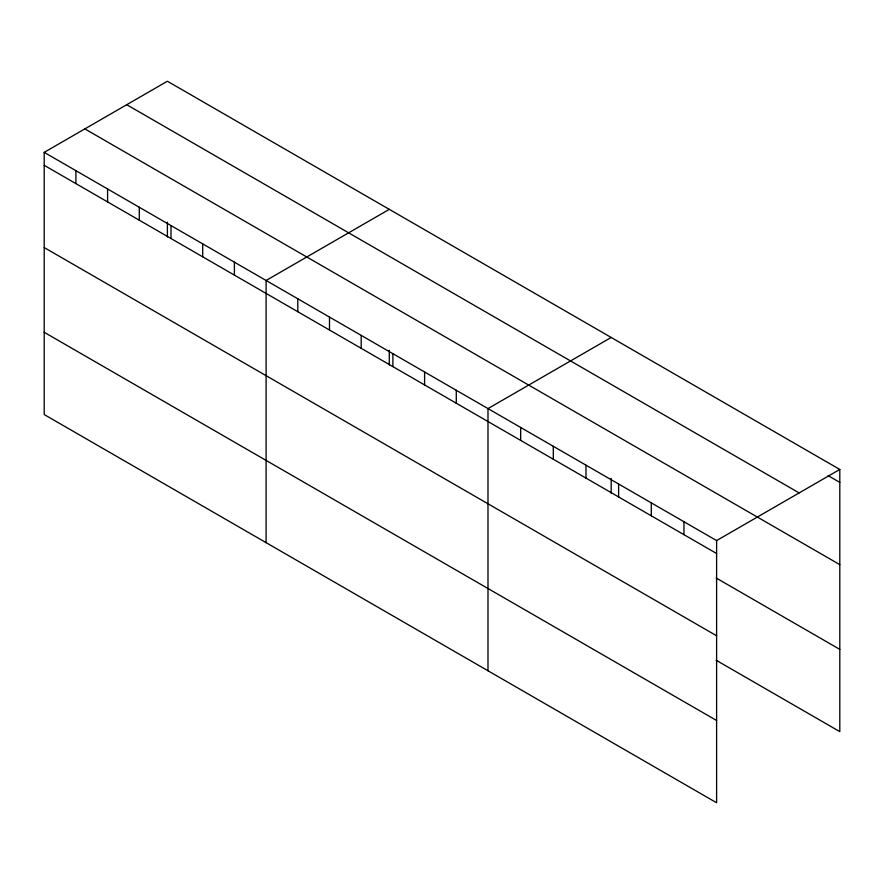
<?xml version="1.0" encoding="UTF-8"?>
<svg xmlns="http://www.w3.org/2000/svg" width="884" height="884" viewBox="0 0 884 884"><rect width="100%" height="100%" fill="white"/><g stroke="black" fill="none" stroke-linecap="round" stroke-linejoin="round"><path stroke-width="1.33" d="M44.2 152.368L716.604 540.577L716.604 802.76L44.2 414.541L44.2 152.368L167.396 81.24L839.8 469.459L839.8 731.632L716.162 660.249M389.291 209.353L266.095 280.482L266.095 542.654M611.187 337.467L487.99 408.585L487.99 670.768M716.604 540.577L839.8 469.459M828.131 475.658L839.8 482.399M126.743 104.71L799.147 492.929M84.853 128.898L839.8 564.644M44.2 165.308L716.604 553.517M716.162 578.003L839.8 649.386M44.2 247.553L716.604 635.773M44.2 332.296L716.604 720.504M683.951 521.726L683.951 534.665M651.287 502.863L651.287 515.803M618.623 484.012L618.623 496.952M611.187 478.388L611.187 493.184M585.97 465.15L585.97 478.1M553.307 446.298L553.307 459.238M520.654 427.447L520.654 440.387M456.288 390.286L456.288 403.226M424.596 371.987L424.596 384.927M392.894 353.688L392.894 366.628M389.291 350.274L389.291 365.07M361.191 335.379L361.191 348.318M329.489 317.08L329.489 330.019M297.798 298.781L297.798 311.721M234.393 262.172L234.393 275.112M202.701 243.873L202.701 256.813M170.999 225.575L170.999 238.514M167.396 222.16L167.396 236.956M139.296 207.276L139.296 220.215M107.594 188.966L107.594 201.906M75.902 170.667L75.902 183.607"/></g></svg>
